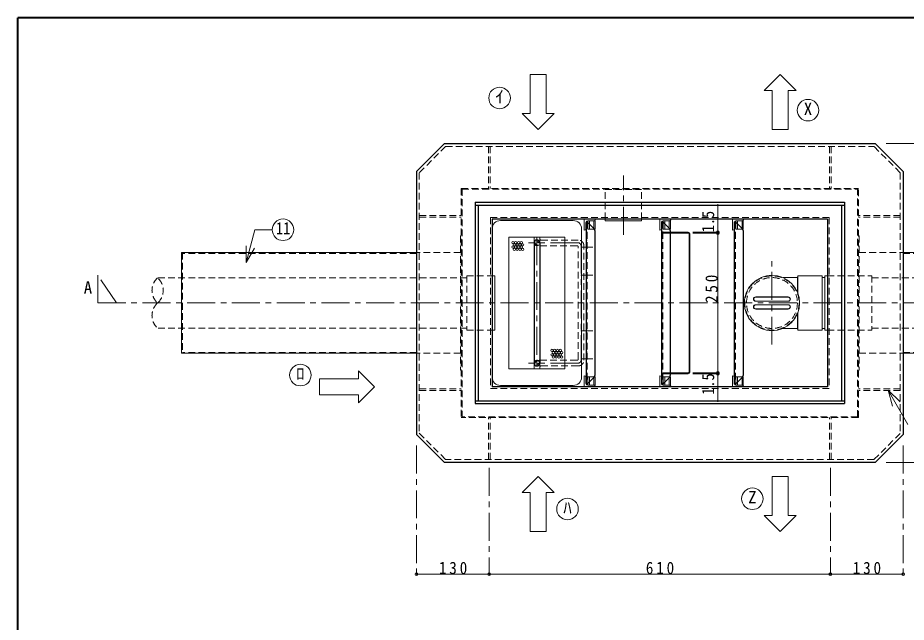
# Model space of a CAD drawing. Units: millimetres at full size, sheet at 1:10. Extents: x -2114 to 1936, y -1399 to 1411.
# Drawn here: x -2114 to -525, y 331 to 1411 of the extents above; entities that cross this region are included whole.
import ezdxf
from ezdxf.enums import TextEntityAlignment as Align

# ---------------------------------------------------------------- set-up
doc = ezdxf.new("R2010")
doc.units = ezdxf.units.MM
doc.header["$LTSCALE"] = 10
doc.header["$PDMODE"] = 32
doc.header["$PDSIZE"] = 5
doc.linetypes.add('CHAIN1', pattern=[8, 5, -1, 1, -1])
doc.linetypes.add('DASHED1', pattern=[1.8, 1.2, -0.6])
doc.layers.add('0-0_ﾚｲﾔ1', color=4, linetype='Continuous', lineweight=9)
doc.styles.add('ＭＳ ゴシック', font='')
doc.styles.get('ＭＳ ゴシック').set_extended_font_data('MS Gothic')

msp = doc.modelspace()

# ---------------------------------------------------------------- linework, layer by layer
at = {"layer": '0-0_ﾚｲﾔ1', "color": 1, "lineweight": 40}
for p in [(-2113.92, -1398.64), (1936.08, 1411.36)]:
    msp.add_line(p, (-2113.92, 1411.36), dxfattribs=at)
at = {"layer": '0-0_ﾚｲﾔ1'}
for p, q in [((-1169.14, 1309.94), (-1169.14, 1239.94)), ((-779.49, 1281.36), (-750.92, 1309.94)), ((-750.92, 1309.94), (-722.35, 1281.36)), ((-765.21, 1281.36), (-779.49, 1281.36)), ((-765.21, 1281.36), (-765.21, 1211.36)), ((-722.35, 1281.36), (-736.64, 1281.36)), ((-736.64, 1211.36), (-736.64, 1281.36)), ((-1183.42, 1211.36), (-1211.99, 1239.94)), ((-1211.99, 1239.94), (-1197.71, 1239.94)), ((-1154.85, 1239.94), (-1183.42, 1211.36)), ((-1169.14, 1239.94), (-1154.85, 1239.94)), ((-765.21, 1211.36), (-736.64, 1211.36)), ((-862.17, 1026.36), (-862.17, 1077.86)), ((-915.17, 1027.86), (-947.17, 1027.86)), ((-947.17, 1026.36), (-915.17, 1026.36)), ((-913.67, 1024.86), (-913.67, 777.86)), ((-912.17, 777.86), (-912.17, 1024.86)), ((-862.17, 1026.36), (-862.17, 776.36)), ((-675.92, 946.86), (-670.92, 946.86)), ((-794.44, 912.36), (-736.41, 912.36)), ((-794.44, 904.36), (-736.41, 904.36)), ((-794.44, 898.36), (-736.41, 898.36)), ((-794.44, 890.36), (-736.41, 890.36)), ((-675.92, 855.86), (-670.92, 855.86)), ((-1504.49, 779.94), (-1475.92, 751.36)), ((-1504.49, 765.65), (-1504.49, 779.94)), ((-1574.49, 765.65), (-1574.49, 737.08)), ((-1504.49, 765.65), (-1574.49, 765.65)), ((-947.17, 776.36), (-915.17, 776.36)), ((-915.17, 774.86), (-947.17, 774.86)), ((-862.17, 776.36), (-862.17, 724.86)), ((-1574.49, 737.08), (-1504.49, 737.08)), ((-1211.99, 562.79), (-1183.42, 591.36)), ((-1183.42, 591.36), (-1154.85, 562.79)), ((-736.64, 591.36), (-765.21, 591.36)), ((-765.21, 591.36), (-765.21, 521.36)), ((-736.64, 521.36), (-736.64, 591.36)), ((-1197.71, 562.79), (-1211.99, 562.79)), ((-1197.71, 562.79), (-1197.71, 492.79)), ((-1154.85, 562.79), (-1169.14, 562.79)), ((-1169.14, 492.79), (-1169.14, 562.79)), ((-779.49, 521.36), (-765.21, 521.36)), ((-750.92, 492.79), (-779.49, 521.36)), ((-722.35, 521.36), (-750.92, 492.79)), ((-736.64, 521.36), (-722.35, 521.36)), ((-1197.71, 492.79), (-1169.14, 492.79)), ((-1400.92, 416.36), (-1270.92, 416.36)), ((-1270.92, 416.36), (-660.92, 416.36)), ((-660.92, 416.36), (-530.92, 416.36))]:
    msp.add_line(p, q, dxfattribs=at)
at = {"layer": '0-0_ﾚｲﾔ1', "color": 5, "lineweight": 25}
for p, q in [((-1350.92, 1186.36), (-1400.92, 1136.36)), ((-1350.92, 1186.36), (-580.92, 1186.36)), ((-530.92, 1136.36), (-580.92, 1186.36)), ((-1400.92, 1136.36), (-1400.92, 666.36)), ((-530.92, 1136.36), (-530.92, 666.36)), ((-1295.92, 1081.36), (-1295.92, 721.36)), ((-1295.92, 1081.36), (-635.92, 1081.36)), ((-635.92, 1081.36), (-635.92, 721.36)), ((-1295.92, 1076.36), (-635.92, 1076.36)), ((-1290.92, 1076.36), (-1290.92, 726.36)), ((-640.92, 1076.36), (-640.92, 726.36)), ((-665.92, 1051.36), (-1265.92, 1051.36)), ((-1265.92, 1051.36), (-1265.92, 751.36)), ((-665.92, 1051.36), (-665.92, 751.36)), ((-1095.67, 1046.36), (-1097.17, 1046.36)), ((-1097.17, 756.36), (-1097.17, 1046.36)), ((-1083.64, 1034.33), (-1095.67, 1046.36)), ((-960.67, 1046.36), (-962.17, 1046.36)), ((-962.17, 756.36), (-962.17, 1046.36)), ((-948.64, 1034.33), (-960.67, 1046.36)), ((-830.67, 1046.36), (-832.17, 1046.36)), ((-832.17, 756.36), (-832.17, 1046.36)), ((-818.64, 1034.33), (-830.67, 1046.36)), ((-1082.17, 1030.79), (-1082.17, 771.93)), ((-947.17, 1030.79), (-947.17, 771.93)), ((-817.17, 1030.79), (-817.17, 771.93)), ((-1190.67, 1008.86), (-1190.67, 793.86)), ((-1180.67, 1008.86), (-1180.67, 793.86)), ((-1083.64, 768.4), (-1095.67, 756.36)), ((-948.64, 768.4), (-960.67, 756.36)), ((-818.64, 768.4), (-830.67, 756.36)), ((-665.92, 751.36), (-1265.92, 751.36)), ((-1095.67, 756.36), (-1097.17, 756.36)), ((-960.67, 756.36), (-962.17, 756.36)), ((-830.67, 756.36), (-832.17, 756.36)), ((-1295.92, 726.36), (-635.92, 726.36)), ((-1295.92, 721.36), (-635.92, 721.36)), ((-1400.92, 666.36), (-1350.92, 616.36)), ((-580.92, 616.36), (-530.92, 666.36)), ((-580.92, 616.36), (-1350.92, 616.36))]:
    msp.add_line(p, q, dxfattribs=at)
at = {"layer": '0-0_ﾚｲﾔ1', "linetype": 'DASHED1'}
for p, q in [((-1348.85, 1181.36), (-1395.92, 1134.29)), ((-1348.85, 1181.36), (-582.99, 1181.36)), ((-1272.52, 1181.36), (-1272.52, 1106.36)), ((-1269.32, 1181.36), (-1269.32, 1106.36)), ((-662.52, 1181.36), (-662.52, 1106.36)), ((-659.32, 1181.36), (-659.32, 1106.36)), ((-535.92, 1134.29), (-582.99, 1181.36)), ((-1395.92, 1134.29), (-1395.92, 668.43)), ((-535.92, 1134.29), (-535.92, 668.43)), ((-1320.92, 1106.36), (-610.92, 1106.36)), ((-1320.92, 1106.36), (-1320.92, 696.36)), ((-1319.32, 1104.76), (-612.52, 1104.76)), ((-1319.32, 1104.76), (-1319.32, 697.96)), ((-1063.42, 1104.36), (-998.42, 1104.36)), ((-1063.42, 1051.36), (-1063.42, 1104.36)), ((-998.42, 1051.36), (-998.42, 1104.36)), ((-612.52, 697.96), (-612.52, 1104.76)), ((-610.92, 696.36), (-610.92, 1106.36)), ((-1395.92, 1057.96), (-1320.92, 1057.96)), ((-1395.92, 1054.76), (-1320.92, 1054.76)), ((-535.92, 1057.96), (-610.92, 1057.96)), ((-535.92, 1054.76), (-610.92, 1054.76)), ((-1094.92, 1033.36), (-1094.92, 1045.61)), ((-1082.88, 1033.36), (-1094.92, 1033.36)), ((-1091.92, 1033.36), (-1091.92, 1042.61)), ((-1083.92, 1034.61), (-1083.92, 1033.36)), ((-959.92, 1033.36), (-959.92, 1045.61)), ((-947.88, 1033.36), (-959.92, 1033.36)), ((-956.92, 1033.36), (-956.92, 1042.61)), ((-948.92, 1034.61), (-948.92, 1033.36)), ((-829.92, 1033.36), (-829.92, 1045.61)), ((-817.88, 1033.36), (-829.92, 1033.36)), ((-826.92, 1033.36), (-826.92, 1042.61)), ((-818.92, 1033.36), (-818.92, 1034.61)), ((-959.17, 1027.86), (-947.17, 1027.86)), ((-947.17, 1026.36), (-959.17, 1026.36)), ((-610.92, 1021.36), (-609.32, 1021.36)), ((-609.32, 1021.36), (-609.32, 781.36)), ((-1114.17, 1003.86), (-1180.67, 1003.86)), ((-1178.17, 1013.86), (-1111.67, 1013.86)), ((-1111.67, 801.36), (-1111.67, 1001.36)), ((-1101.67, 798.86), (-1101.67, 1003.86)), ((-1819.32, 991.36), (-1819.32, 811.36)), ((-1400.92, 989.76), (-1819.32, 989.76)), ((-1322.52, 991.36), (-1400.92, 991.36)), ((-609.32, 991.36), (-530.92, 991.36)), ((-530.92, 989.76), (-112.52, 989.76)), ((-1310.92, 946.36), (-1863.92, 946.36)), ((-1310.92, 949.86), (-1265.92, 949.86)), ((-1265.67, 852.86), (-1265.67, 949.86)), ((-665.92, 949.86), (-586.92, 949.86)), ((-586.92, 949.86), (-586.92, 852.86)), ((-586.92, 946.36), (-68.92, 946.36)), ((-1310.92, 856.36), (-1863.92, 856.36)), ((-665.92, 852.86), (-586.92, 852.86)), ((-586.92, 856.36), (-68.92, 856.36)), ((-1400.92, 812.96), (-1819.32, 812.96)), ((-1322.52, 811.36), (-1400.92, 811.36)), ((-609.32, 811.36), (-530.92, 811.36)), ((-530.92, 812.96), (-112.52, 812.96)), ((-1114.17, 798.86), (-1180.67, 798.86)), ((-1320.92, 781.36), (-1322.52, 781.36)), ((-1178.17, 788.86), (-1111.67, 788.86)), ((-610.92, 781.36), (-609.32, 781.36)), ((-1094.92, 769.36), (-1094.92, 757.11)), ((-1082.88, 769.36), (-1094.92, 769.36)), ((-1091.92, 769.36), (-1091.92, 760.11)), ((-1083.92, 768.11), (-1083.92, 769.36)), ((-959.92, 769.36), (-959.92, 757.11)), ((-947.88, 769.36), (-959.92, 769.36)), ((-947.17, 776.36), (-959.17, 776.36)), ((-959.17, 774.86), (-947.17, 774.86)), ((-956.92, 769.36), (-956.92, 760.11)), ((-948.92, 768.11), (-948.92, 769.36)), ((-817.88, 769.36), (-829.92, 769.36)), ((-829.92, 769.36), (-829.92, 757.11)), ((-826.92, 769.36), (-826.92, 760.11)), ((-818.92, 769.36), (-818.92, 768.11)), ((-1395.92, 747.96), (-1320.92, 747.96)), ((-535.92, 747.96), (-610.92, 747.96)), ((-1395.92, 744.76), (-1320.92, 744.76)), ((-535.92, 744.76), (-610.92, 744.76)), ((-610.92, 696.36), (-1320.92, 696.36)), ((-612.52, 697.96), (-1319.32, 697.96)), ((-1272.52, 621.36), (-1272.52, 696.36)), ((-1269.32, 621.36), (-1269.32, 696.36)), ((-662.52, 621.36), (-662.52, 696.36)), ((-659.32, 621.36), (-659.32, 696.36)), ((-1395.92, 668.43), (-1348.85, 621.36)), ((-582.99, 621.36), (-535.92, 668.43)), ((-582.99, 621.36), (-1348.85, 621.36))]:
    msp.add_line(p, q, dxfattribs=at)
at = {"layer": '0-0_ﾚｲﾔ1', "linetype": 'CHAIN1'}
for p, q in [((-560.92, 1186.36), (189.08, 1186.36)), ((-1030.92, 1023.36), (-1030.92, 1129.36)), ((-1185.67, 1018.86), (-1185.67, 783.86)), ((-907.17, 1027.86), (-862.17, 1027.86)), ((-907.17, 1026.36), (-862.17, 1026.36)), ((-1111.67, 1008.86), (-1200.67, 1008.86)), ((-1085.67, 1001.36), (-1107.17, 1001.36)), ((-1106.67, 1003.86), (-1106.67, 798.86)), ((-765.42, 826.86), (-765.42, 975.86)), ((-1937.59, 901.36), (-1970.92, 951.36)), ((-1085.67, 951.36), (-1107.17, 951.36)), ((-1085.67, 851.36), (-1107.17, 851.36)), ((-1085.67, 801.36), (-1107.17, 801.36)), ((-1111.67, 793.86), (-1200.67, 793.86)), ((-907.17, 776.36), (-862.17, 776.36)), ((-907.17, 774.86), (-862.17, 774.86)), ((-1400.92, 646.36), (-1400.92, 416.36)), ((-530.92, 646.36), (-530.92, 416.36)), ((-1270.92, 606.36), (-1270.92, 416.36)), ((-660.92, 606.36), (-660.92, 416.36)), ((-560.92, 616.36), (189.08, 616.36))]:
    msp.add_line(p, q, dxfattribs=at)
at = {"layer": '0-0_ﾚｲﾔ1', "color": 7, "linetype": 'DASHED1', "lineweight": 18}
for p, q in [((-662.92, 1054.36), (-1268.92, 1054.36)), ((-1268.92, 1054.36), (-1268.92, 748.36)), ((-662.92, 1054.36), (-662.92, 748.36)), ((-1095.67, 1046.36), (-1095.67, 756.36)), ((-960.67, 1046.36), (-960.67, 756.36)), ((-830.67, 1046.36), (-830.67, 756.36)), ((-662.92, 748.36), (-1268.92, 748.36))]:
    msp.add_line(p, q, dxfattribs=at)
at = {"layer": '0-0_ﾚｲﾔ1', "color": 7, "lineweight": 18}
for p, q in [((-1120.67, 1048.86), (-1250.67, 1048.86)), ((-1100.92, 1031.36), (-1100.92, 1051.36)), ((-1063.42, 1048.36), (-1063.42, 1051.36)), ((-998.42, 1048.36), (-998.42, 1051.36)), ((-965.92, 1031.36), (-965.92, 1051.36)), ((-835.92, 1031.36), (-835.92, 1051.36)), ((-1265.67, 1033.86), (-1265.67, 949.86)), ((-1105.67, 768.86), (-1105.67, 1033.86)), ((-1097.92, 1045.36), (-1097.92, 1034.36)), ((-1094.92, 1045.61), (-1094.92, 1048.36)), ((-1094.92, 1048.36), (-1081.8, 1048.36)), ((-1091.92, 1042.61), (-1091.92, 1048.36)), ((-1083.92, 1048.36), (-1083.92, 1034.61)), ((-1081.8, 1033.36), (-1082.88, 1033.36)), ((-1081.8, 1048.36), (-1081.8, 1033.36)), ((-1063.42, 1048.36), (-998.42, 1048.36)), ((-962.92, 1045.36), (-962.92, 1034.36)), ((-959.92, 1045.61), (-959.92, 1048.36)), ((-959.92, 1048.36), (-946.8, 1048.36)), ((-956.92, 1042.61), (-956.92, 1048.36)), ((-948.92, 1048.36), (-948.92, 1034.61)), ((-946.8, 1033.36), (-947.88, 1033.36)), ((-946.8, 1048.36), (-946.8, 1033.36)), ((-832.92, 1045.36), (-832.92, 1034.36)), ((-829.92, 1045.61), (-829.92, 1048.36)), ((-829.92, 1048.36), (-816.8, 1048.36)), ((-826.92, 1042.61), (-826.92, 1048.36)), ((-818.92, 1048.36), (-818.92, 1034.61)), ((-817.88, 1033.36), (-816.8, 1033.36)), ((-816.8, 1048.36), (-816.8, 1033.36)), ((-1235.67, 783.86), (-1235.67, 1018.86)), ((-1135.67, 1018.86), (-1235.67, 1018.86)), ((-1190.67, 1008.86), (-1190.67, 1018.86)), ((-1180.67, 1008.86), (-1180.67, 1018.86)), ((-1135.67, 783.86), (-1135.67, 1018.86)), ((-1705.67, 973.62), (-1705.67, 1003.62)), ((-1705.67, 973.62), (-1690.67, 999.6)), ((-530.92, 991.36), (-110.92, 991.36)), ((-718.92, 949.86), (-719.92, 946.86)), ((-675.92, 949.86), (-718.92, 949.86)), ((-718.92, 949.86), (-718.92, 918.33)), ((-675.92, 949.86), (-675.92, 852.86)), ((-670.92, 949.86), (-665.92, 949.86)), ((-670.92, 949.86), (-670.92, 852.86)), ((-794.44, 911.86), (-736.41, 911.86)), ((-794.44, 904.86), (-736.41, 904.86)), ((-794.44, 897.86), (-736.41, 897.86)), ((-794.44, 890.86), (-736.41, 890.86)), ((-719.92, 881.87), (-719.92, 855.86)), ((-718.92, 884.39), (-718.92, 852.86)), ((-1265.92, 852.86), (-1260.92, 852.86)), ((-1265.67, 852.86), (-1265.67, 768.86)), ((-675.92, 852.86), (-718.92, 852.86)), ((-670.92, 852.86), (-665.92, 852.86)), ((-1400.92, 811.36), (-1820.92, 811.36)), ((-530.92, 811.36), (-110.92, 811.36)), ((-1135.67, 783.86), (-1235.67, 783.86)), ((-1190.67, 793.86), (-1190.67, 783.86)), ((-1180.67, 793.86), (-1180.67, 783.86)), ((-1100.92, 771.36), (-1100.92, 751.36)), ((-1097.92, 757.36), (-1097.92, 768.36)), ((-1083.92, 754.36), (-1083.92, 768.11)), ((-1081.8, 769.36), (-1082.88, 769.36)), ((-1081.8, 754.36), (-1081.8, 769.36)), ((-965.92, 771.36), (-965.92, 751.36)), ((-962.92, 757.36), (-962.92, 768.36)), ((-948.92, 754.36), (-948.92, 768.11)), ((-946.8, 769.36), (-947.88, 769.36)), ((-946.8, 754.36), (-946.8, 769.36)), ((-835.92, 771.36), (-835.92, 751.36)), ((-832.92, 757.36), (-832.92, 768.36)), ((-818.92, 754.36), (-818.92, 768.11)), ((-817.88, 769.36), (-816.8, 769.36)), ((-816.8, 754.36), (-816.8, 769.36)), ((-1120.67, 753.86), (-1250.67, 753.86)), ((-1094.92, 757.11), (-1094.92, 754.36)), ((-1094.92, 754.36), (-1081.8, 754.36)), ((-1091.92, 760.11), (-1091.92, 754.36)), ((-959.92, 757.11), (-959.92, 754.36)), ((-959.92, 754.36), (-946.8, 754.36)), ((-956.92, 760.11), (-956.92, 754.36)), ((-829.92, 757.11), (-829.92, 754.36)), ((-829.92, 754.36), (-816.8, 754.36)), ((-826.92, 760.11), (-826.92, 754.36)), ((-557.59, 745.59), (-536.38, 724.38)), ((-557.59, 745.59), (-549.83, 716.61)), ((-557.59, 745.59), (-522.23, 684.35))]:
    msp.add_line(p, q, dxfattribs=at)
at = {"layer": '0-0_ﾚｲﾔ1', "linetype": 'DASHED1', "lineweight": 18}
for p, q in [((-1095.67, 1013.86), (-1097.17, 1013.86)), ((-1095.67, 988.86), (-1097.17, 988.86)), ((-1095.67, 963.86), (-1097.17, 963.86)), ((-1095.67, 938.86), (-1097.17, 938.86)), ((-1095.67, 913.86), (-1097.17, 913.86)), ((-1095.67, 888.86), (-1097.17, 888.86)), ((-1095.67, 863.86), (-1097.17, 863.86)), ((-1095.67, 838.86), (-1097.17, 838.86)), ((-1095.67, 813.86), (-1097.17, 813.86)), ((-1095.67, 788.86), (-1097.17, 788.86))]:
    msp.add_line(p, q, dxfattribs=at)
at = {"layer": '0-0_ﾚｲﾔ1'}
for points in [[(-1169.14, 1309.94), (-1197.71, 1309.94), (-1197.71, 1239.94)], [(-1475.92, 751.36), (-1504.49, 722.79), (-1504.49, 737.08)]]:
    msp.add_lwpolyline(points, dxfattribs=at)
at = {"layer": '0-0_ﾚｲﾔ1', "color": 7, "lineweight": 18}
for points in [[(-1705.67, 973.62), (-1689.94, 1032.35), (-1658.92, 1032.35)], [(-1400.92, 991.36), (-1820.92, 991.36), (-1820.92, 811.36)], [(-1265.92, 949.86), (-1260.92, 949.86), (-1260.92, 852.86)], [(-745.93, 946.86), (-719.92, 946.86), (-719.92, 920.86)], [(-745.93, 855.86), (-719.92, 855.86), (-718.92, 852.86)]]:
    msp.add_lwpolyline(points, dxfattribs=at)
at = {"layer": '0-0_ﾚｲﾔ1', "linetype": 'DASHED1'}
for points in [[(-1320.92, 1021.36), (-1322.52, 1021.36), (-1322.52, 781.36)], [(-1310.92, 949.86), (-1310.92, 852.86), (-1265.92, 852.86)]]:
    msp.add_lwpolyline(points, dxfattribs=at)
at = {"layer": '0-0_ﾚｲﾔ1', "linetype": 'CHAIN1'}
msp.add_lwpolyline([(-1970.92, 951.36), (-1970.92, 901.36), (69.08, 901.36)], dxfattribs=at)
at = {"layer": '0-0_ﾚｲﾔ1', "color": 7, "lineweight": 18}
for centre, radius in [((-1252.4, 1267.95), 19.29), ((-700.93, 1246.11), 19.29), ((-1639.64, 1032.35), 19.29), ((-765.42, 901.36), 49.5), ((-1608.59, 772.44), 19.29), ((-800.43, 551.35), 19.29), ((-1130.99, 532.99), 19.29)]:
    msp.add_circle(centre, radius, dxfattribs=at)
at = {"layer": '0-0_ﾚｲﾔ1'}
for centre in [(-1228.46, 1009.29), (-1228.46, 1001.29), (-1225.96, 1005.29), (-1223.46, 1009.29), (-1223.46, 1001.29), (-1220.96, 1005.29), (-1218.46, 1009.29), (-1218.46, 1001.29), (-1215.96, 1005.29), (-1213.46, 1009.29), (-1213.46, 1001.29), (-1210.96, 1005.29), (-1225.96, 997.29), (-1220.96, 997.29), (-1215.96, 997.29), (-1210.96, 997.29), (-1158.81, 816.65), (-1158.81, 808.65), (-1156.31, 812.65), (-1153.81, 816.65), (-1153.81, 808.65), (-1151.31, 812.65), (-1148.81, 816.65), (-1148.81, 808.65), (-1146.31, 812.65), (-1143.81, 816.65), (-1143.81, 808.65), (-1141.31, 812.65), (-1156.31, 804.65), (-1151.31, 804.65), (-1146.31, 804.65), (-1141.31, 804.65)]:
    msp.add_circle(centre, 2, dxfattribs=at)
at = {"layer": '0-0_ﾚｲﾔ1', "linetype": 'DASHED1'}
for radius in [48.5, 45.5]:
    msp.add_circle((-765.42, 901.36), radius, dxfattribs=at)
at = {"layer": '0-0_ﾚｲﾔ1', "color": 7, "lineweight": 18}
for centre, radius, start, end in [((-1250.67, 1033.86), 15, 90, 180), ((-1120.67, 1033.86), 15, 0, 90), ((-1083.92, 1051.36), 3, 270, 0), ((-948.92, 1051.36), 3, 270, 0), ((-818.92, 1051.36), 3, 270, 0), ((-1100.92, 1034.36), 3, 270, 0), ((-1094.92, 1045.36), 3, 90, 180), ((-965.92, 1034.36), 3, 270, 0), ((-959.92, 1045.36), 3, 90, 180), ((-835.92, 1034.36), 3, 270, 0), ((-829.92, 1045.36), 3, 90, 180), ((-794.44, 908.36), 3.5, 90, 270), ((-736.41, 908.36), 3.5, 270, 90), ((-794.44, 894.36), 3.5, 90, 270), ((-736.41, 894.36), 3.5, 270, 90), ((-1250.67, 768.86), 15, 180, 270), ((-1120.67, 768.86), 15, 270, 0), ((-1100.92, 768.36), 3, 0, 90), ((-965.92, 768.36), 3, 0, 90), ((-835.92, 768.36), 3, 0, 90), ((-1094.92, 757.36), 3, 180, 270), ((-1083.92, 751.36), 3, 0, 90), ((-959.92, 757.36), 3, 180, 270), ((-948.92, 751.36), 3, 0, 90), ((-829.92, 757.36), 3, 180, 270), ((-818.92, 751.36), 3, 0, 90)]:
    msp.add_arc(centre, radius, start, end, dxfattribs=at)
at = {"layer": '0-0_ﾚｲﾔ1', "color": 5, "lineweight": 25}
for centre, start, end in [((-1087.17, 1030.79), 0, 45), ((-952.17, 1030.79), 0, 45), ((-822.17, 1030.79), 0, 45), ((-1185.67, 1008.86), 0, 180), ((-1185.67, 793.86), 180, 0), ((-1087.17, 771.93), 315, 0), ((-952.17, 771.93), 315, 0), ((-822.17, 771.93), 315, 0)]:
    msp.add_arc(centre, 5, start, end, dxfattribs=at)
at = {"layer": '0-0_ﾚｲﾔ1', "linetype": 'DASHED1'}
for centre, radius, start, end in [((-959.17, 1029.36), 3, 180, 270), ((-959.17, 1029.36), 1.5, 180, 270), ((-1180.67, 1013.86), 10, 180, 270), ((-1178.17, 1016.36), 2.5, 180, 270), ((-1114.17, 1001.36), 2.5, 0, 90), ((-1111.67, 1003.86), 10, 0, 90), ((-1843.61, 923.86), 30.31, 132.07502, 227.92498), ((-1884.23, 923.86), 30.31, 312.07502, 47.92498), ((-1843.61, 878.86), 30.31, 132.07502, 227.92498), ((-1180.67, 788.86), 10, 90, 180), ((-1114.17, 801.36), 2.5, 270, 0), ((-1111.67, 798.86), 10, 270, 0), ((-1178.17, 786.36), 2.5, 90, 180), ((-959.17, 773.36), 3, 90, 180), ((-959.17, 773.36), 1.5, 90, 180)]:
    msp.add_arc(centre, radius, start, end, dxfattribs=at)
at = {"layer": '0-0_ﾚｲﾔ1'}
for centre, radius, start, end in [((-915.17, 1024.86), 3, 0, 90), ((-915.17, 1024.86), 1.5, 0, 90), ((-794.44, 908.36), 4, 90, 270), ((-736.41, 908.36), 4, 270, 90), ((-794.44, 894.36), 4, 90, 270), ((-736.41, 894.36), 4, 270, 90), ((-915.17, 777.86), 3, 270, 0), ((-915.17, 777.86), 1.5, 270, 0)]:
    msp.add_arc(centre, radius, start, end, dxfattribs=at)
at = {"layer": '0-0_ﾚｲﾔ1', "color": 7, "linetype": 'DASHED1', "lineweight": 18}
for centre, start, end in [((-1185.67, 1008.86), 180, 0), ((-1185.67, 793.86), 0, 180)]:
    msp.add_arc(centre, 5, start, end, dxfattribs=at)
at = {"layer": '0-0_ﾚｲﾔ1', "linetype": 'CHAIN1'}
for centre, start, end in [((-1180.67, 1013.86), 180, 270), ((-1111.67, 1003.86), 0, 90), ((-1111.67, 798.86), 270, 0), ((-1180.67, 788.86), 90, 180)]:
    msp.add_arc(centre, 5, start, end, dxfattribs=at)
at = {"layer": '0-0_ﾚｲﾔ1'}
for p in [(-862.17, 1027.86), (-862.17, 1026.36), (-862.17, 776.36), (-862.17, 774.86), (-1400.92, 416.36), (-1270.92, 416.36), (-660.92, 416.36), (-530.92, 416.36)]:
    msp.add_point(p, dxfattribs=at)

# ---------------------------------------------------------------- texts
at = {"layer": '0-0_ﾚｲﾔ1', "color": 7, "style": 'ＭＳ ゴシック'}
for s, p in [('ｲ', (-1259.9, 1252.95)), ('X', (-708.43, 1231.11)), ('A', (-1995.92, 911.36)), ('ﾛ', (-1616.09, 757.44)), ('Z', (-807.93, 536.35)), ('ﾊ', (-1138.49, 517.99))]:
    msp.add_text(s, height=21.99, dxfattribs=at).set_placement(p, align=Align.BOTTOM_LEFT)
at = {"layer": '0-0_ﾚｲﾔ1', "color": 7, "style": 'ＭＳ ゴシック', "width": 0.85}
for p in [(-862.17, 1027.86), (-862.17, 737.36)]:
    msp.add_text('1.5', height=21.99, rotation=90, dxfattribs=at).set_placement(p, align=Align.BOTTOM_LEFT)
msp.add_text('11', height=21.99, dxfattribs=at).set_placement((-1652.14, 1017.35), align=Align.BOTTOM_LEFT)
at = {"layer": '0-0_ﾚｲﾔ1', "color": 7, "insert": (-862.17, 901.36), "char_height": 21.99, "attachment_point": 7, "rotation": 90, "style": 'ＭＳ ゴシック'}
msp.add_mtext('\\T1.38;\\W0.9;250', dxfattribs=at)
at = {"layer": '0-0_ﾚｲﾔ1', "color": 7, "char_height": 21.99, "attachment_point": 7, "style": 'ＭＳ ゴシック'}
for s, insert in [('\\T1.38;\\W0.9;130', (-1360.92, 416.36)), ('\\T1.38;\\W0.9;610', (-990.92, 416.36)), ('\\T1.38;\\W0.9;130', (-620.92, 416.36))]:
    msp.add_mtext(s, dxfattribs=dict(at, insert=insert))

doc.saveas('drawing.dxf')
